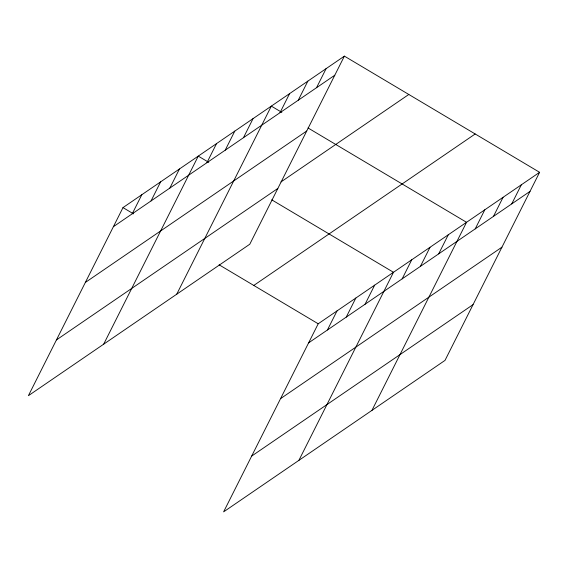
<?xml version="1.0" encoding="UTF-8"?>
<svg xmlns="http://www.w3.org/2000/svg" width="568" height="568" viewBox="0 0 568 568"><rect width="100%" height="100%" fill="white"/><g stroke="black" fill="none" stroke-linecap="round" stroke-linejoin="round"><path stroke-width="0.85" d="M344.393 56.133L122.993 207.604L28.4 395.69L249.792 244.219L344.393 56.133L539.6 172.31L445.007 360.396L223.607 511.867L318.208 323.781L539.6 172.31M132.216 213.809L141.815 194.732M151.038 200.937L160.63 181.852M169.853 188.058L179.452 168.98M103.674 344.187L198.267 156.108L208.754 162.349M206.937 162.689L216.536 143.612M225.205 150.193L234.797 131.109M243.466 137.697L253.065 118.613M176.733 294.203L271.334 106.117L281.82 112.357M279.996 112.705L289.595 93.621M298.264 100.209L307.863 81.125M316.532 87.713L326.124 68.629M327.424 329.987L337.023 310.909M346.246 317.114L355.845 298.03M365.061 304.242L374.66 285.157M298.882 460.364L393.482 272.285L271.738 199.829M402.151 278.867L411.743 259.789M420.412 266.371L430.011 247.293M438.681 253.875L448.273 234.797M371.941 410.38L466.541 222.301L308.034 127.963M475.21 228.883L484.802 209.798M493.471 216.387L503.07 197.302M511.74 203.891L521.332 184.806M113.401 226.689L334.793 75.217M85.349 282.459L306.741 130.988M280.954 181.945L408.811 94.473M56.452 339.92L277.844 188.448M253.789 285.441L475.182 133.977M308.609 342.866L530.001 191.395M280.556 398.637L501.956 247.165M251.659 456.097L473.052 304.625M122.993 207.604L133.48 213.845M219.092 264.794L318.208 323.781"/></g></svg>
